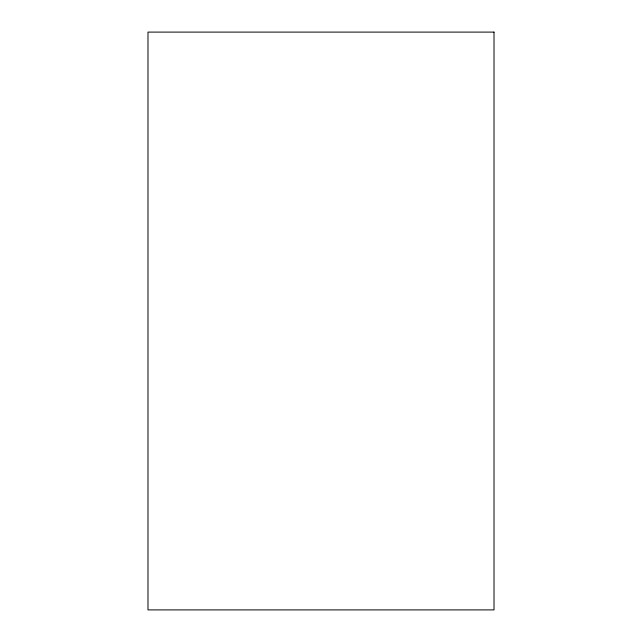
<?xml version="1.0" encoding="UTF-8"?>
<svg xmlns="http://www.w3.org/2000/svg" width="642" height="642" viewBox="0 0 642 642"><rect width="100%" height="100%" fill="white"/><g stroke="black" fill="none" stroke-linecap="round" stroke-linejoin="round"><path stroke-width="0.96" d="M494.011 32.1L147.989 32.1L147.989 609.9L494.011 609.9L494.011 32.1"/></g></svg>
